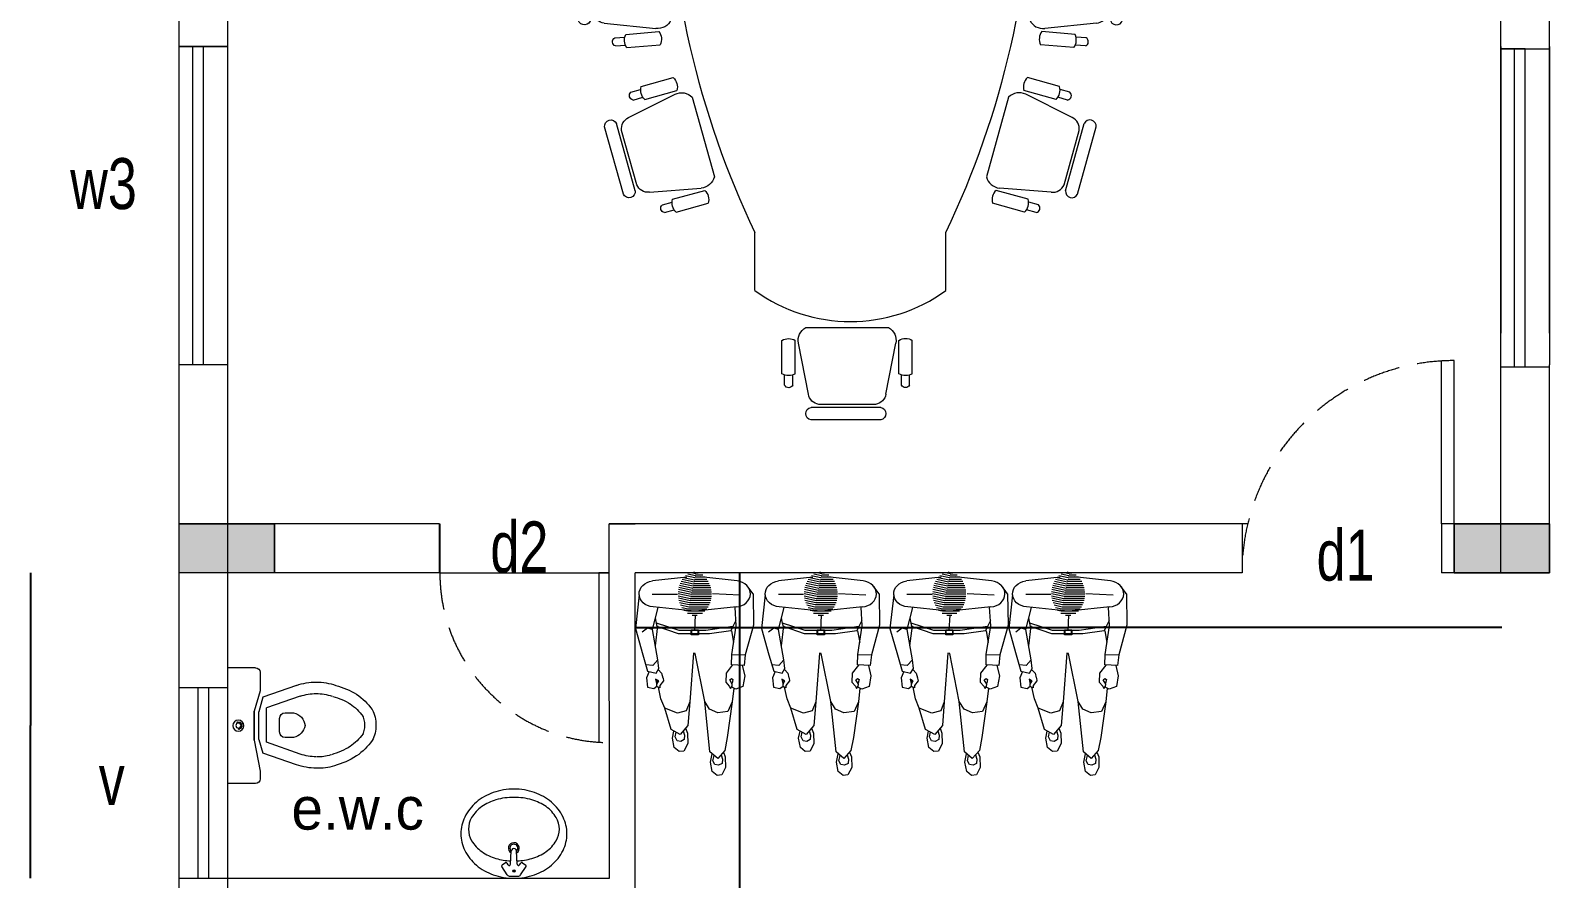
# Model space of a CAD drawing. Header units: metres. Extents: x 191982 to 427160, y -8904 to 80370.
# Drawn here: x 404906 to 412068, y 27530 to 31528 of the extents above; entities that cross this region are included whole.
import ezdxf

# ---------------------------------------------------------------- set-up
doc = ezdxf.new("R2010")
doc.units = ezdxf.units.M
doc.header["$LTSCALE"] = 700
doc.header["$MEASUREMENT"] = 0
doc.header["$PDMODE"] = 32
doc.linetypes.add('DASHED2', pattern=[0.375, 0.25, -0.125])
doc.layers.get('0').update_dxf_attribs({"lineweight": 9})
doc.layers.get('Defpoints').update_dxf_attribs({"lineweight": 9})
for name, color, linetype, lineweight in [('COLUMN', 7, 'Continuous', 9), ('FURNITURE', 7, 'Continuous', 9), ('human', 8, 'Continuous', 9), ('MAIN GATE', 7, 'Continuous', 9), ('MANPLAN', 7, 'Continuous', 9), ('NEW PLANS', 7, 'Continuous', 9), ('PLAN', 7, 'Continuous', 9), ('WORKSTATIONS', 7, 'Continuous', 9)]:
    doc.layers.add(name, color=color, linetype=linetype, lineweight=lineweight)
doc.styles.add('ATTR', font='romans.shx', dxfattribs={"width": 0.8, "height": 1.2})
doc.styles.add('RVR', font='MOD20.TTF')
doc.styles.get("Standard").update_dxf_attribs({"font": 'swisscl.ttf'})
doc.dimstyles.get("Standard").update_dxf_attribs({"dimtxt": 0.23, "dimasz": 0.23, "dimexe": 0.05, "dimexo": 0.05, "dimgap": 0.06, "dimtad": 0, "dimzin": 0, "dimdsep": 46, "dimtxsty": 'Standard', "dimcen": 0, "dimse1": 1, "dimse2": 1, "dimadec": 0, "dimazin": 0, "dimtfac": 1, "dimtofl": 0, "dimtmove": 2, "dimatfit": 0, "dimfxl": 0.18, "dimtolj": 1, "dimtzin": 0, "dimarcsym": 0})

# ---------------------------------------------------------------- blocks, each defined once
blk = doc.blocks.new('*D40')
at = {"layer": 'Defpoints', "color": 0, "transparency": 16777216}
for p in [(408248.2, 28971.7), (408411.4, 28971.7), (408411.4, 25971.7)]:
    blk.add_point(p, dxfattribs=at)
at = {"layer": 'NEW PLANS', "color": 0, "lineweight": -2, "transparency": 16777216}
for p, q in [((408248.2, 28971.5), (408248.2, 27472.2)), ((408248.2, 25971.9), (408248.2, 27471.2))]:
    blk.add_line(p, q, dxfattribs=at)
at = {"layer": 'NEW PLANS', "color": 0, "transparency": 16777216}
for points in [[(408248.2, 28971.5), (408248.3, 28971.5), (408248.2, 28971.7)], [(408248.2, 25971.9), (408248.3, 25971.9), (408248.2, 25971.7)]]:
    blk.add_solid(points, dxfattribs=at)
at = {"layer": 'NEW PLANS', "color": 0, "transparency": 16777216, "insert": (408248.2, 27471.7), "char_height": 0.23, "attachment_point": 5, "rotation": 90}
blk.add_mtext('\\A1;3000.00', dxfattribs=at)
blk = doc.blocks.new('*D41')
at = {"layer": 'Defpoints', "color": 0, "transparency": 16777216}
for p in [(407756.4, 28714.2), (407756.4, 25971.7), (411842.8, 25741.7)]:
    blk.add_point(p, dxfattribs=at)
at = {"layer": 'NEW PLANS', "color": 0, "lineweight": -2, "transparency": 16777216}
for p, q in [((407756.7, 28714.2), (409799.1, 28714.2)), ((411842.5, 28714.2), (409800.1, 28714.2))]:
    blk.add_line(p, q, dxfattribs=at)
at = {"layer": 'NEW PLANS', "color": 0, "transparency": 16777216}
for points in [[(407756.7, 28714.3), (407756.7, 28714.2), (407756.4, 28714.2)], [(411842.5, 28714.3), (411842.5, 28714.2), (411842.8, 28714.2)]]:
    blk.add_solid(points, dxfattribs=at)
at = {"layer": 'NEW PLANS', "color": 0, "transparency": 16777216, "insert": (409799.6, 28714.2), "char_height": 0.23, "attachment_point": 5}
blk.add_mtext('\\A1;4086.34', dxfattribs=at)
blk = doc.blocks.new('EWC')
at = {"layer": 'COLUMN'}
blk.add_line((-0.2727, 0), (0.2727, 0), dxfattribs=at)
at = {"layer": 'PLAN'}
for p, q in [((-0.2727, -0.1316), (-0.2727, 0)), ((0.2727, -0.1316), (0.2727, 0)), ((-0.1643, -0.1532), (-0.0685, -0.1258)), ((-0.0685, -0.1258), (0.0685, -0.1258)), ((0.0685, -0.1258), (-0.0685, -0.1258)), ((0.0685, -0.1258), (0.2143, -0.1532)), ((-0.2512, -0.1532), (-0.1643, -0.1532)), ((-0.1895, -0.3249), (-0.1341, -0.167)), ((-0.1386, -0.3427), (-0.0831, -0.1844)), ((-0.1341, -0.167), (-0.0654, -0.1474)), ((0.0788, -0.1844), (-0.0831, -0.1844)), ((0.0654, -0.1474), (-0.0654, -0.1474)), ((0.0654, -0.1474), (0.1293, -0.1656)), ((0.1343, -0.3427), (0.0788, -0.1844)), ((0.1852, -0.3249), (0.1293, -0.1656)), ((0.2143, -0.1532), (0.2512, -0.1532)), ((-0.0603, -0.2716), (-0.0603, -0.3111)), ((0.0297, -0.2453), (-0.034, -0.2453)), ((0.056, -0.3111), (0.056, -0.2716))]:
    blk.add_line(p, q, dxfattribs=at)
for radius in [0.026, 0.0118]:
    blk.add_circle((0, -0.0508), radius, dxfattribs=at)
for centre, radius, start, end in [((-0.0141, -0.0486), 0.0036, 90.20714, 251.79286), ((-0.0127, -0.0573), 0.0036, 126.20714, 287.79286), ((0, -0.0508), 0.0153, 184.45592, 193.54408), ((0, -0.0508), 0.0153, 220.45592, 229.54408), ((-0.0065, -0.0635), 0.0036, 162.20714, 323.79286), ((0, -0.0508), 0.0153, 256.45592, 265.54408), ((0.0022, -0.0649), 0.0036, 198.20714, 359.79286), ((0, -0.0508), 0.0153, 292.45592, 301.54408), ((0.0101, -0.0609), 0.0036, 234.20714, 35.79286), ((0, -0.0508), 0.0153, 328.45592, 337.54408), ((0.0141, -0.0531), 0.0036, 270.20714, 71.79286), ((-0.2512, -0.1316), 0.0216, 180, 270), ((0.2512, -0.1316), 0.0216, 270, 360), ((-0.034, -0.2716), 0.0263, 90, 180), ((0.0297, -0.2716), 0.0263, 360, 90), ((0.0832, -0.4179), 0.2881, 161.16462, 180), ((0.0832, -0.4179), 0.2342, 161.16462, 180), ((0.0055, -0.2984), 0.067, 190.92396, 265.02141), ((-0.0109, -0.2978), 0.0682, 279.07843, 348.78496), ((-0.0875, -0.4179), 0.2342, 360, 18.83538), ((-0.0875, -0.4179), 0.2881, 360, 18.83538), ((0.0832, -0.4179), 0.2881, 180, 198.83538), ((0.0832, -0.4179), 0.2342, 180, 198.83538), ((-0.0002, -0.3646), 0.000539, 260.70561, 283.41981), ((-0.0193, -0.4324), 0.1664, 341.16462, 3.77544), ((-0.0193, -0.4324), 0.2203, 341.16462, 3.77544), ((0.1598, -0.4175), 0.3076, 194.96262, 211.78382), ((-0.1809, -0.4026), 0.3298, 327.64617, 344.75526), ((0.1598, -0.4175), 0.3615, 194.96262, 211.78382), ((-0.1809, -0.4026), 0.3837, 327.64617, 344.75526), ((0.1069, -0.4322), 0.3092, 214.63594, 233.93892), ((0.1069, -0.4322), 0.2553, 214.63594, 233.93892), ((-0.0022, -0.5371), 0.1085, 243.29881, 270), ((-0.0022, -0.5371), 0.1085, 270, 296.70119), ((-0.1112, -0.4322), 0.2553, 306.06108, 325.36406), ((-0.1112, -0.4322), 0.3092, 306.06108, 325.36406), ((-0.0022, -0.5371), 0.1624, 243.29881, 270), ((-0.0022, -0.5371), 0.1624, 270, 296.70119)]:
    blk.add_arc(centre, radius, start, end, dxfattribs=at)
blk = doc.blocks.new('BASIN')
at = {"layer": 'PLAN'}
for p, q in [((-0.0664, 0.0159), (-0.1279, 0.0123)), ((-0.0732, 0.0397), (-0.062, 0.0562)), ((-0.0629, 0.0267), (-0.0719, 0.0327)), ((-0.0163, 0.0314), (-0.0551, 0.0576)), ((-0.0103, -0.0193), (-0.0103, 0.0193)), ((-0.0664, -0.0159), (-0.1279, -0.0123)), ((-0.0732, -0.0397), (-0.062, -0.0562)), ((-0.0629, -0.0267), (-0.0719, -0.0327)), ((-0.0163, -0.0315), (-0.0551, -0.0576))]:
    blk.add_line(p, q, dxfattribs=at)
blk.add_lwpolyline([(-0.2102, -0.25, 0.114941), (-0.1316, -0.2317, 0.103853), (-0.0616, -0.1768, 0.091249), (-0.0165, -0.0975, 0.083978), (0, 0, 0.083978), (-0.0165, 0.0975, 0.091249), (-0.0616, 0.1768, 0.103853), (-0.1316, 0.2317, 0.114941), (-0.2102, 0.25, 0.114941), (-0.2887, 0.2317, 0.103853), (-0.3588, 0.1768, 0.091249), (-0.4039, 0.0975, 0.083978), (-0.4204, 0, 0.083978), (-0.4039, -0.0975, 0.091249), (-0.3588, -0.1768, 0.103853), (-0.2887, -0.2317, 0.114941)], format="xyb", close=True, dxfattribs=at)
for points in [[(-0.082, 0.015, 0.058321), (-0.0937, 0.085, 0.08231), (-0.1256, 0.1515, 0.106842), (-0.1772, 0.1994, 0.134388), (-0.2316, 0.2143, 0.134388), (-0.286, 0.1994, 0.106842), (-0.3377, 0.1515, 0.08231), (-0.3696, 0.085, 0.070665), (-0.3816, 0)], [(-0.3816, 0, 0.070665), (-0.3696, -0.085, 0.08231), (-0.3377, -0.1515, 0.106842), (-0.286, -0.1994, 0.134388), (-0.2316, -0.2143, 0.134388), (-0.1772, -0.1994, 0.106842), (-0.1256, -0.1515, 0.08231), (-0.0937, -0.085, 0.058296), (-0.082, -0.015)]]:
    blk.add_lwpolyline(points, format="xyb", dxfattribs=at)
for radius in [0.00569, 0.00369]:
    blk.add_circle((-0.0349, 0), radius, dxfattribs=at)
for centre, radius, start, end in [((-0.142, -0.0004), 0.0257, 30.89641, 331.20825), ((-0.142, -0.0004), 0.0188, 42.66127, 320.64746), ((-0.1279, 0), 0.0123, 89.75733, 270.24267), ((-0.0691, 0.0369), 0.005, 145.96273, 235.96273), ((-0.0663, 0.0218), 0.0059, 268.92232, 55.39757), ((-0.0579, 0.0534), 0.005, 55.96273, 145.96273), ((-0.0247, 0.0197), 0.0144, 358.39997, 54.51472), ((-0.0691, -0.0369), 0.005, 123.91807, 214.03727), ((-0.0663, -0.0218), 0.0059, 304.60243, 91.07768), ((-0.0579, -0.0534), 0.005, 214.03727, 304.00089), ((-0.0247, -0.0197), 0.0144, 305.48528, 1.60003)]:
    blk.add_arc(centre, radius, start, end, dxfattribs=at)
blk = doc.blocks.new('*D76')
at = {"layer": 'Defpoints', "color": 0, "transparency": 16777216}
for p in [(404906.4, 28971.7), (405607.8, 28971.7), (405607.8, 27531.7)]:
    blk.add_point(p, dxfattribs=at)
at = {"layer": 'NEW PLANS', "color": 0, "lineweight": -2, "transparency": 16777216}
for p, q in [((404906.4, 28971.5), (404906.4, 28252.2)), ((404906.4, 27531.9), (404906.4, 28251.2))]:
    blk.add_line(p, q, dxfattribs=at)
at = {"layer": 'NEW PLANS', "color": 0, "transparency": 16777216}
for points in [[(404906.4, 28971.5), (404906.5, 28971.5), (404906.4, 28971.7)], [(404906.4, 27531.9), (404906.5, 27531.9), (404906.4, 27531.7)]]:
    blk.add_solid(points, dxfattribs=at)
at = {"layer": 'NEW PLANS', "color": 0, "transparency": 16777216, "insert": (404906.4, 28251.7), "char_height": 0.23, "attachment_point": 5, "rotation": 90}
blk.add_mtext('\\A1;1440.00', dxfattribs=at)
blk = doc.blocks.new('SEATMGR1')
for p, q in [((6.793595, 0), (-6.793595, 0)), ((6.793595, -2.40006), (-6.793595, -2.40006)), ((-7.308135, -5.00001), (-9.242845, -14.93924)), ((5.764665, -3.00001), (-5.250155, -3.00001)), ((7.822665, -5.00001), (9.757355, -14.93924)), ((-11.934425, -6.76349), (-11.933595, -8.72653)), ((-10.352895, -6.76668), (-10.353125, -8.7341)), ((10.857385, -6.76668), (10.857615, -8.7341)), ((12.438915, -6.76349), (12.438095, -8.72653)), ((-12.451585, -8.97596), (-12.451585, -15.48258)), ((-9.859515, -8.97596), (-9.859515, -15.48258)), ((10.364005, -8.97596), (10.364005, -15.48258)), ((12.956065, -8.97596), (12.956065, -15.48258)), ((-7.822645, -18.00002), (8.337155, -18.00002))]:
    blk.add_line(p, q)
for centre, radius, start, end in [((-6.608415, -1.20003), 1.214231, 98.77222, 261.2278), ((6.608435, -1.20003), 1.214228, 278.7714, 81.22861), ((-4.915815, -5.40287), 2.426009, 97.92148, 170.4413), ((5.430295, -5.40291), 2.426048, 9.55945, 82.07821), ((-11.155555, -11.12878), 2.512834, 58.95129, 121.0487), ((-11.144395, -7.13015), 0.870963, 24.66501, 155.1039), ((11.660035, -11.12876), 2.512808, 58.95115, 121.0489), ((11.648885, -7.13015), 0.870964, 24.89611, 155.335), ((-11.155555, -13.32977), 2.512834, 238.9513, 301.0487), ((-6.352795, -15.45813), 2.936266, 169.8215, 239.9611), ((6.867295, -15.45813), 2.936266, 300.0389, 10.17852), ((11.660035, -13.3298), 2.512808, 238.9511, 301.0489)]:
    blk.add_arc(centre, radius, start, end)
at = {"style": 'ATTR', "width": 0.8, "flags": 9}
blk.add_attdef('ESTCODE', (0, 0), '', height=0.7, dxfattribs=at)
blk = doc.blocks.new('OFFICE CHAIR')
at = {"layer": 'WORKSTATIONS', "xscale": 0.8263634879742767, "yscale": 0.8263634879742767, "zscale": 0.8263634879742767, "rotation": 180}
blk.add_blockref('SEATMGR1', (0.21, -2.48), dxfattribs=at)
blk = doc.blocks.new('Seating Man')
at = {"layer": 'MANPLAN'}
for p, q in [((-125.2, 572.5), (-103.1, 575.2)), ((-103.1, 575.2), (-79.7, 555.9)), ((-143.1, 536.7), (-125.2, 572.5)), ((-141.7, 487.8), (-143.1, 536.7)), ((-127.9, 498.1), (-126.5, 518.1)), ((-126.5, 518.1), (-110, 527)), ((-110, 527), (-92.8, 523.6)), ((-92.8, 523.6), (-83.2, 505.7)), ((-83.2, 505.7), (-88.9, 480.8)), ((-79.7, 555.9), (-71.5, 511.9)), ((-71.5, 511.9), (-79.3, 472.4)), ((-151.2, 396), (-139.8, 457.1)), ((-132.5, 465.4), (-141.7, 487.8)), ((-139.8, 457.1), (-105.8, 495.6)), ((-121.7, 477.7), (-127.9, 498.1)), ((-105.8, 495.6), (-69.6, 463.9)), ((-69.6, 463.9), (-44.7, 225.8)), ((35.4, 424), (53.3, 459.8)), ((53.3, 459.8), (75.4, 462.5)), ((75.4, 462.5), (98.8, 443.3)), ((98.8, 443.3), (107, 399.2)), ((-174.7, 227.7), (-151.2, 396)), ((34.7, 339.4), (71, 382.4)), ((36.8, 375.1), (35.4, 424)), ((46, 352.7), (36.8, 375.1)), ((50.6, 385.5), (51.9, 405.4)), ((56.8, 365), (50.6, 385.5)), ((51.9, 405.4), (68.5, 414.4)), ((68.5, 414.4), (85.7, 410.9)), ((71, 382.4), (114, 357.5)), ((85.7, 410.9), (95.3, 393)), ((95.3, 393), (90.3, 371.2)), ((107, 399.2), (100.4, 365.4)), ((25.8, 228.6), (34.7, 339.4)), ((114, 357.5), (143.8, 257.4)), ((-182, 164.1), (-174.7, 227.7)), ((-174.7, 227.7), (-154.3, 273.1)), ((-154.3, 273.1), (-106.9, 279.6)), ((-106.9, 279.6), (-67, 262)), ((-67, 262), (-44.7, 225.8)), ((-44.7, 225.8), (0, 0)), ((8.9, -0.8), (25.8, 228.6)), ((25.8, 228.6), (42.6, 270.3)), ((42.6, 270.3), (84.3, 280.5)), ((84.3, 280.5), (143.8, 257.4)), ((143.8, 257.4), (161.4, 213.8)), ((-233.8, 104.7), (-225.1, 156.2)), ((-225.1, 156.2), (-190.9, 168.7)), ((-190.9, 168.7), (-168.7, 157.3)), ((-173.6, 155.1), (-174.7, 144.8)), ((-174.7, 144.8), (-162.7, 124.8)), ((-166, 164.9), (-173.6, 155.1)), ((-160.6, 153.5), (-166, 164.9)), ((-143.8, 135.1), (-160.6, 153.5)), ((149.6, 128.2), (166.9, 150.1)), ((161.4, 213.8), (173.2, 158.6)), ((166.9, 150.1), (166.9, 161.4)), ((166.9, 161.4), (180.5, 155.3)), ((180.5, 144), (172.2, 128.2)), ((194.8, 165.1), (180.5, 154.1)), ((180.5, 155.3), (180.5, 144)), ((186.5, 120.7), (180.5, 144)), ((224.9, 158.3), (194.8, 165.1)), ((229.5, 115.4), (224.9, 158.3)), ((-221.8, 56.6), (-233.8, 104.7)), ((-177.9, 122.1), (-174.1, 140.5)), ((-170.9, 117.2), (-177.9, 122.1)), ((-174.7, 54.4), (-145.4, 93.4)), ((-162.7, 124.8), (-170.9, 117.2)), ((-145.4, 93.4), (-143.8, 135.1)), ((151.9, 116.2), (149.6, 128.2)), ((158.3, 92.6), (152.9, 114.6)), ((174.3, 75.4), (158.3, 92.6)), ((184.6, 92.2), (171.6, 70.9)), ((172.2, 128.2), (186.5, 120.7)), ((177.5, 138.4), (180.7, 123.8)), ((224.5, 82.9), (184.6, 92.2)), ((217.4, 84.6), (229.5, 115.4)), ((246.8, 6.9), (224.5, 82.9)), ((-274.9, -133.2), (-236, 6.9)), ((-236, 6.9), (-230.4, 57)), ((-171.9, 5), (-236, 6.9)), ((-230.4, 57), (-171, 54.2)), ((-171.9, 5), (-193.3, -130.4)), ((-171, 54.2), (-171.9, 5)), ((0, 0), (8.9, -0.8)), ((171.6, 70.9), (176.2, 30.1)), ((176.2, 30.1), (200.4, 57)), ((176.2, 30.1), (201.3, -113.7)), ((200.4, 57), (233.2, 53.3)), ((282.1, -118.4), (246.8, 6.9)), ((-171, -107.2), (-180.8, -51.2)), ((187.8, -35.9), (176.2, -130.4)), ((-272.7, -280.7), (-274.9, -133.2)), ((-193.3, -130.4), (-187.7, -218.9)), ((-191.7, -155), (-177.5, -127.7)), ((-177.5, -127.7), (-168.2, -107.2)), ((-177.5, -127.7), (-49.4, -108.2)), ((-168.2, -107.2), (-67, -93.3)), ((-67, -93.3), (78.8, -93.3)), ((-49.4, -108.2), (76, -109.1)), ((2.3, -108.6), (-1, -180.6)), ((76, -109.1), (182.7, -142.5)), ((78.8, -93.3), (179, -126.7)), ((201.3, -113.7), (174.7, -217)), ((179, -126.7), (182.7, -142.5)), ((182.7, -142.5), (187.4, -167.6)), ((201.3, -113.7), (224.5, -119.3)), ((224.5, -119.3), (249.6, -100.7)), ((264.2, -276.1), (282.1, -118.4)), ((-194, -219.6), (-16.3, -200.6)), ((32.4, -210.6), (-54.4, -210.6)), ((34.5, -200.6), (-45.8, -200.6)), ((36.7, -190.6), (-33.6, -190.6)), ((14.4, -180.6), (-9.9, -180.6)), ((19.9, -200.6), (198.5, -219.6)), ((32.7, -209.3), (62.4, -215.6)), ((34.8, -199.5), (53, -203.4)), ((-272.7, -280.7), (-243.1, -320.8)), ((-209.7, -275.2), (-81.3, -281.3)), ((17.3, -280.6), (-76.4, -280.6)), ((19.5, -270.6), (-76, -270.6)), ((21.6, -260.6), (-74.8, -260.6)), ((23.8, -250.6), (-72.8, -250.6)), ((25.9, -240.6), (-69.9, -240.6)), ((28.1, -230.6), (-66, -230.6)), ((30.2, -220.6), (-60.9, -220.6)), ((18.1, -277.8), (80.5, -291)), ((20.2, -268), (80.9, -280.9)), ((22.3, -258.2), (80.5, -270.6)), ((24.4, -248.4), (79.2, -260.1)), ((26.4, -238.6), (77, -249.4)), ((28.5, -228.8), (73.6, -238.4)), ((30.6, -219.1), (68.9, -227.2)), ((202.3, -280.1), (83.7, -278.9)), ((-197.3, -342.4), (-27.2, -360.6)), ((15.2, -290.6), (-76, -290.6)), ((13, -300.6), (-74.9, -300.6)), ((10.9, -310.6), (-73, -310.6)), ((8.7, -320.6), (-70.2, -320.6)), ((6.6, -330.6), (-66.5, -330.6)), ((4.5, -340.6), (-61.6, -340.6)), ((2.3, -350.6), (-55.2, -350.6)), ((1.5, -356), (46.2, -365.5)), ((3.6, -346.2), (54.6, -357.1)), ((5.7, -336.4), (61.3, -348.3)), ((7.7, -326.7), (66.8, -339.2)), ((9.8, -316.9), (71.3, -329.9)), ((11.9, -307.1), (74.8, -320.5)), ((14, -297.3), (77.5, -310.8)), ((16, -287.5), (79.4, -301)), ((40.3, -359.2), (201.9, -342.4)), ((0.2, -360.6), (-46.9, -360.6)), ((-2, -370.6), (-35.3, -370.6)), ((-2.7, -380.6), (-14.6, -380.6)), ((-3.7, -380.5), (7, -382.7)), ((-2.7, -375.6), (19.8, -380.4)), ((-0.6, -365.8), (35.4, -373.4))]:
    blk.add_line(p, q, dxfattribs=at)
for points in [[(-15.1, -88.2), (19.4, -88.2), (19.4, -111.5), (-15.1, -111.5)], [(-12.6, -89.8), (16.6, -89.8), (16.6, -109.9), (-12.6, -109.9)]]:
    blk.add_lwpolyline(points, close=True, dxfattribs=at)
blk.add_ellipse((-187.5, -281.1), major_axis=(72.5, 0), ratio=0.852791, start_param=1.661118, end_param=4.57586, dxfattribs=at)
at = {"layer": 'MANPLAN', "extrusion": (0, 0, -1)}
blk.add_ellipse((192, -281.1), major_axis=(-72.5, 0), ratio=0.852791, start_param=1.661118, end_param=4.57586, dxfattribs=at)

msp = doc.modelspace()

# ---------------------------------------------------------------- hatches: boundary and pattern name
at = {"layer": 'NEW PLANS'}
for points in [[(405837.772, 29201.692), (405837.772, 28971.692), (405607.772, 28971.692), (405607.772, 29201.692)], [(405837.772, 28971.692), (405837.772, 29201.692), (405607.772, 29201.692), (405607.772, 28971.692)], [(405837.772, 29201.692), (406057.772, 29201.692), (406057.772, 28971.692), (405837.772, 28971.692)], [(411847.772, 29201.692), (411847.772, 28971.692), (411617.772, 28971.692), (411617.772, 29201.692)], [(411847.772, 29201.692), (411847.772, 28971.692), (411617.772, 28971.692), (411617.772, 29201.692)], [(411847.772, 29201.692), (411847.772, 28971.692), (411617.772, 28971.692), (411617.772, 29201.692)], [(411847.772, 29201.692), (411847.772, 28971.692), (411617.772, 28971.692), (411617.772, 29201.692)], [(411617.772, 29201.692), (411617.772, 28971.692), (411837.772, 28971.692), (411837.772, 29201.692)], [(411617.772, 29201.692), (411617.772, 28971.692), (411837.772, 28971.692), (411837.772, 29201.692)], [(411617.772, 29201.692), (411617.772, 28971.692), (411837.772, 28971.692), (411837.772, 29201.692)], [(411847.772, 29201.692), (411847.772, 28971.692), (411617.772, 28971.692), (411617.772, 29201.692)], [(411847.772, 29201.692), (411847.772, 28971.692), (411617.772, 28971.692), (411617.772, 29201.692)], [(411617.772, 29201.692), (411617.772, 28971.692), (411837.772, 28971.692), (411837.772, 29201.692)], [(411617.772, 29201.692), (411617.772, 28971.692), (411837.772, 28971.692), (411837.772, 29201.692)], [(411847.772, 29201.692), (411847.772, 28971.692), (411617.772, 28971.692), (411617.772, 29201.692)], [(411847.772, 29201.692), (411847.772, 28971.692), (411617.772, 28971.692), (411617.772, 29201.692)], [(411847.772, 28971.692), (411847.772, 29201.692), (411617.772, 29201.692), (411617.772, 28971.692)], [(411837.772, 29201.692), (411837.772, 28971.692), (412067.772, 28971.692), (412067.772, 29201.692)], [(411837.772, 29201.692), (411837.772, 28971.692), (412067.772, 28971.692), (412067.772, 29201.692)], [(411837.772, 29201.692), (411837.772, 28971.692), (412067.772, 28971.692), (412067.772, 29201.692)], [(411837.772, 29201.692), (411837.772, 28971.692), (412067.772, 28971.692), (412067.772, 29201.692)], [(411837.772, 29201.692), (411837.772, 28971.692), (412067.772, 28971.692), (412067.772, 29201.692)], [(411847.772, 29201.692), (412067.772, 29201.692), (412067.772, 28971.692), (411847.772, 28971.692)], [(411847.772, 29201.692), (412067.772, 29201.692), (412067.772, 28971.692), (411847.772, 28971.692)], [(411847.772, 29201.692), (412067.772, 29201.692), (412067.772, 28971.692), (411847.772, 28971.692)], [(411847.772, 29201.692), (412067.772, 29201.692), (412067.772, 28971.692), (411847.772, 28971.692)], [(411847.772, 29201.692), (412067.772, 29201.692), (412067.772, 28971.692), (411847.772, 28971.692)], [(411847.772, 29201.692), (412067.772, 29201.692), (412067.772, 28971.692), (411847.772, 28971.692)], [(411847.772, 29201.692), (412067.772, 29201.692), (412067.772, 28971.692), (411847.772, 28971.692)], [(411847.772, 29201.692), (412067.772, 29201.692), (412067.772, 28971.692), (411847.772, 28971.692)], [(411847.772, 28971.692), (412067.772, 28971.692), (412067.772, 29201.692), (411847.772, 29201.692)]]:
    msp.add_hatch(color=256, dxfattribs=at).paths.add_polyline_path(points)

# ---------------------------------------------------------------- linework, layer by layer
at = {"layer": 'FURNITURE'}
for p, q in [((408321.681, 30302.021), (408321.681, 30575.232)), ((408321.681, 30302.021), (408321.681, 30575.232)), ((409221.681, 30302.021), (409221.681, 30575.232)), ((409221.681, 30302.021), (409221.681, 30575.232))]:
    msp.add_line(p, q, dxfattribs=at)
for centre, radius, start, end in [((412142.541, 32401.713), 4234.973, 155.5031433, 205.549135), ((412142.541, 32401.713), 4234.973, 155.5031433, 205.549135), ((405400.822, 32401.713), 4234.973, 334.450865, 24.4968567), ((405400.822, 32401.713), 4234.973, 334.450865, 24.4968567), ((408771.681, 30921.461), 765.641, 234.0030073, 305.9969927), ((408771.681, 30921.461), 765.641, 234.0030073, 305.9969927)]:
    msp.add_arc(centre, radius, start, end, dxfattribs=at)
at = {"layer": 'MAIN GATE', "linetype": 'DASHED2'}
for centre, radius, start, end in [((411617.772, 28971.692), 1000, 90, 180), ((407636.433, 28971.692), 800, 180, 269.9778267)]:
    msp.add_arc(centre, radius, start, end, dxfattribs=at)
at = {"layer": 'NEW PLANS'}
for p, q in [((405607.772, 22511.692), (405607.772, 39891.692)), ((405837.772, 22511.692), (405837.772, 39891.692)), ((411837.772, 31451.692), (411837.772, 35694.413)), ((411837.772, 31451.692), (411837.772, 35661.692)), ((412067.772, 31451.692), (412067.772, 35661.692)), ((412067.772, 31451.692), (412067.772, 35661.692)), ((405607.772, 22511.692), (405607.772, 34786.118)), ((411837.772, 31451.692), (411837.772, 32431.692)), ((411837.772, 31451.692), (411837.772, 32431.692)), ((412067.772, 31451.692), (412067.772, 32431.692)), ((412067.772, 31451.692), (412067.772, 32431.692)), ((405607.772, 29951.692), (405607.772, 31451.692)), ((405722.772, 31451.692), (405607.772, 31451.692)), ((405607.772, 31451.692), (405837.772, 31451.692)), ((405607.772, 29951.692), (405607.772, 31451.692)), ((405837.772, 31451.692), (405607.772, 31451.692)), ((405607.772, 29951.692), (405607.772, 31451.692)), ((405722.772, 31451.692), (405607.772, 31451.692)), ((405607.772, 31451.692), (405837.772, 31451.692)), ((405607.772, 29951.692), (405607.772, 31451.692)), ((405672.772, 29951.692), (405672.772, 31451.692)), ((405672.772, 29951.692), (405672.772, 31451.692)), ((405672.772, 29951.692), (405672.772, 31451.692)), ((405722.772, 29951.692), (405722.772, 31451.692)), ((405722.772, 29951.692), (405722.772, 31451.692)), ((405722.772, 29951.692), (405722.772, 31451.692)), ((405837.772, 29951.692), (405837.772, 31451.692)), ((405837.772, 29951.692), (405837.772, 31451.692)), ((405837.772, 29951.692), (405837.772, 31451.692)), ((405837.772, 29951.692), (405837.772, 31451.692)), ((405837.772, 29951.692), (405837.772, 31451.692)), ((411837.772, 29951.692), (411837.772, 31451.692)), ((411837.772, 31451.692), (411837.772, 30101.692)), ((411837.772, 29951.692), (411837.772, 31451.692)), ((411837.772, 31451.692), (411837.772, 30101.692)), ((411952.772, 31441.365), (411837.772, 31441.365)), ((411837.772, 31441.365), (412067.772, 31441.365)), ((411952.772, 31441.365), (411837.772, 31441.365)), ((411837.772, 31441.365), (412067.772, 31441.365)), ((411902.772, 29941.365), (411902.772, 31441.365)), ((411902.772, 29941.365), (411902.772, 31441.365)), ((411952.772, 29941.365), (411952.772, 31441.365)), ((411952.772, 29941.365), (411952.772, 31441.365)), ((412067.772, 31451.692), (412067.772, 29951.692)), ((412067.772, 30101.692), (412067.772, 31451.692)), ((412067.772, 31451.692), (412067.772, 29951.692)), ((412067.772, 30101.692), (412067.772, 31451.692)), ((411837.772, 30286.365), (411837.772, 31286.365)), ((411837.772, 30286.365), (411837.772, 31286.365)), ((405837.772, 29951.692), (405607.772, 29951.692)), ((405837.772, 29951.692), (405607.772, 29951.692)), ((405837.772, 29951.692), (405607.772, 29951.692)), ((411557.772, 29201.692), (411557.772, 29971.692)), ((411617.772, 29201.692), (411617.772, 29971.692)), ((411837.772, 29201.692), (411837.772, 29951.692)), ((411837.772, 29201.692), (411837.772, 29951.692)), ((412067.772, 29941.365), (411837.772, 29941.365)), ((412067.772, 29941.365), (411837.772, 29941.365)), ((412067.772, 29201.692), (412067.772, 29951.692)), ((412067.772, 29201.692), (412067.772, 29951.692)), ((406057.772, 29201.692), (405607.772, 29201.692)), ((406057.772, 28971.692), (406057.772, 29201.692)), ((406835.183, 29201.692), (406057.772, 29201.692)), ((406835.272, 28971.692), (406835.183, 29201.692)), ((406836.522, 29202.002), (406836.433, 28971.692)), ((407635.829, 27531.692), (407635.183, 29201.692)), ((410644.581, 29201.692), (407635.183, 29201.692)), ((407636.522, 29201.692), (407756.522, 29201.692)), ((410617.772, 29201.692), (410617.772, 28971.692)), ((411617.772, 29201.692), (411557.772, 29201.692)), ((411557.772, 29201.692), (411557.772, 28971.692)), ((412067.772, 29201.692), (411617.772, 29201.692)), ((411617.772, 28971.692), (411617.772, 29201.692)), ((411617.772, 29201.692), (411617.772, 28971.692)), ((412067.772, 29201.692), (411617.772, 29201.692)), ((412067.772, 29201.692), (411617.772, 29201.692)), ((412067.772, 29201.692), (411617.772, 29201.692)), ((412067.772, 29201.692), (411617.772, 29201.692)), ((411617.772, 29201.692), (412067.772, 29201.692)), ((411617.772, 29201.692), (412067.772, 29201.692)), ((411617.772, 29201.692), (412067.772, 29201.692)), ((411617.772, 29201.692), (412067.772, 29201.692)), ((411617.772, 29201.692), (412067.772, 29201.692)), ((411617.772, 29201.692), (412067.772, 29201.692)), ((411617.772, 29201.692), (412067.772, 29201.692)), ((411617.772, 29201.692), (412067.772, 29201.692)), ((411617.772, 29201.692), (412067.772, 29201.692)), ((411617.772, 29201.692), (412067.772, 29201.692)), ((411617.772, 29201.692), (412067.772, 29201.692)), ((411617.772, 29201.692), (412067.772, 29201.692)), ((411617.772, 29201.692), (412067.772, 29201.692)), ((411617.772, 29201.692), (412067.772, 29201.692)), ((411617.772, 29201.692), (412067.772, 29201.692)), ((411617.772, 29201.692), (412067.772, 29201.692)), ((411617.772, 29201.692), (412067.772, 29201.692)), ((412067.772, 29201.692), (411617.772, 29201.692)), ((412067.772, 29201.692), (411617.772, 29201.692)), ((412067.772, 29201.692), (411617.772, 29201.692)), ((412067.772, 29201.692), (411617.772, 29201.692)), ((411617.772, 29201.692), (412067.772, 29201.692)), ((411617.772, 29201.692), (412067.772, 29201.692)), ((411617.772, 29201.692), (412067.772, 29201.692)), ((411617.772, 29201.692), (412067.772, 29201.692)), ((411617.772, 29201.692), (412067.772, 29201.692)), ((411617.772, 28971.692), (411617.772, 29201.692)), ((411617.772, 29201.692), (412067.772, 29201.692)), ((411617.772, 29201.692), (412067.772, 29201.692)), ((411617.772, 29201.692), (412067.772, 29201.692)), ((411617.772, 29201.692), (412067.772, 29201.692)), ((411617.772, 28971.692), (411617.772, 29201.692)), ((412067.772, 29201.692), (411617.772, 29201.692)), ((411617.772, 29201.692), (412067.772, 29201.692)), ((411617.772, 29201.692), (412067.772, 29201.692)), ((411617.772, 28971.692), (411617.772, 29201.692)), ((411617.772, 29201.692), (412067.772, 29201.692)), ((411617.772, 29201.692), (412067.772, 29201.692)), ((411617.772, 29201.692), (412067.772, 29201.692)), ((411617.772, 29201.692), (412067.772, 29201.692)), ((411617.772, 28971.692), (411617.772, 29201.692)), ((412067.772, 29201.692), (411617.772, 29201.692)), ((411617.772, 29201.692), (412067.772, 29201.692)), ((411617.772, 29201.692), (412067.772, 29201.692)), ((411617.772, 28971.692), (411617.772, 29201.692)), ((412067.772, 29201.692), (411617.772, 29201.692)), ((411837.772, 29201.692), (411617.772, 29201.692)), ((411617.772, 29201.692), (411617.772, 28971.692)), ((411837.772, 28971.692), (411837.772, 29201.692)), ((412067.772, 28971.692), (412067.772, 29201.692)), ((412067.772, 28971.692), (412067.772, 29201.692)), ((412067.772, 28971.692), (412067.772, 29201.692)), ((412067.772, 28971.692), (412067.772, 29201.692)), ((412067.772, 28971.692), (412067.772, 29201.692)), ((412067.772, 28971.692), (412067.772, 29201.692)), ((412067.772, 28971.692), (412067.772, 29201.692)), ((412067.772, 28971.692), (412067.772, 29201.692)), ((412067.772, 28971.692), (412067.772, 29201.692)), ((412067.772, 29201.692), (412067.772, 28971.692)), ((406835.272, 28971.692), (406057.772, 28971.692)), ((406836.433, 28971.692), (407635.272, 28972.001)), ((407586.433, 28971.712), (407586.124, 28173.276)), ((407636.433, 28971.692), (407586.433, 28971.712)), ((407636.433, 28971.692), (407635.272, 28971.692)), ((410617.772, 28971.692), (407756.433, 28971.692)), ((407756.433, 25971.692), (407756.433, 28971.692)), ((411617.772, 28971.692), (411557.772, 28971.692)), ((411617.772, 28971.692), (411557.772, 28971.692)), ((412067.772, 28971.692), (411617.772, 28971.692)), ((412067.772, 28971.692), (411617.772, 28971.692)), ((411837.772, 28971.692), (411617.772, 28971.692)), ((412067.772, 28971.692), (411617.772, 28971.692)), ((412067.772, 28971.692), (411617.772, 28971.692)), ((412067.772, 28971.692), (411617.772, 28971.692)), ((412067.772, 28971.692), (411617.772, 28971.692)), ((411617.772, 28971.692), (412067.772, 28971.692)), ((411617.772, 28971.692), (412067.772, 28971.692)), ((411617.772, 28971.692), (412067.772, 28971.692)), ((411617.772, 28971.692), (412067.772, 28971.692)), ((411617.772, 28971.692), (412067.772, 28971.692)), ((411617.772, 28971.692), (412067.772, 28971.692)), ((411617.772, 28971.692), (412067.772, 28971.692)), ((411617.772, 28971.692), (412067.772, 28971.692)), ((411617.772, 28971.692), (412067.772, 28971.692)), ((411617.772, 28971.692), (412067.772, 28971.692)), ((411617.772, 28971.692), (412067.772, 28971.692)), ((411617.772, 28971.692), (412067.772, 28971.692)), ((411617.772, 28971.692), (412067.772, 28971.692)), ((411617.772, 28971.692), (412067.772, 28971.692)), ((411617.772, 28971.692), (412067.772, 28971.692)), ((411617.772, 28971.692), (412067.772, 28971.692)), ((411617.772, 28971.692), (412067.772, 28971.692)), ((412067.772, 28971.692), (411617.772, 28971.692)), ((412067.772, 28971.692), (411617.772, 28971.692)), ((405607.772, 28431.692), (405835.481, 28431.692)), ((405697.772, 27531.692), (405697.772, 28431.692)), ((405747.772, 27531.692), (405747.772, 28431.692)), ((405607.772, 27531.692), (407635.829, 27531.692))]:
    msp.add_line(p, q, dxfattribs=at)
for points in [[(405607.772, 28971.692), (405607.772, 29201.692), (406057.772, 29201.692), (406057.772, 28971.692)], [(411617.772, 28971.692), (411617.772, 29201.692), (412067.772, 29201.692), (412067.772, 28971.692)], [(411617.772, 28971.692), (411617.772, 29201.692), (412067.772, 29201.692), (412067.772, 28971.692)], [(411617.772, 28971.692), (411617.772, 29201.692), (412067.772, 29201.692), (412067.772, 28971.692)], [(411617.772, 28971.692), (411617.772, 29201.692), (412067.772, 29201.692), (412067.772, 28971.692)], [(412067.772, 28971.692), (412067.772, 29201.692), (411617.772, 29201.692), (411617.772, 28971.692)], [(412067.772, 28971.692), (412067.772, 29201.692), (411617.772, 29201.692), (411617.772, 28971.692)], [(412067.772, 28971.692), (412067.772, 29201.692), (411617.772, 29201.692), (411617.772, 28971.692)], [(411617.772, 28971.692), (411617.772, 29201.692), (412067.772, 29201.692), (412067.772, 28971.692)], [(411617.772, 28971.692), (411617.772, 29201.692), (412067.772, 29201.692), (412067.772, 28971.692)], [(412067.772, 28971.692), (412067.772, 29201.692), (411617.772, 29201.692), (411617.772, 28971.692)], [(412067.772, 28971.692), (412067.772, 29201.692), (411617.772, 29201.692), (411617.772, 28971.692)], [(411617.772, 28971.692), (411617.772, 29201.692), (412067.772, 29201.692), (412067.772, 28971.692)], [(411617.772, 28971.692), (411617.772, 29201.692), (412067.772, 29201.692), (412067.772, 28971.692)], [(411617.772, 29201.692), (411617.772, 28971.692), (412067.772, 28971.692), (412067.772, 29201.692)]]:
    msp.add_lwpolyline(points, close=True, dxfattribs=at)

# ---------------------------------------------------------------- block references
at = {"layer": 'FURNITURE'}
for p, xscale, yscale, zscale, rotation in [((407547.646, 31740.22), -29.24999999968021, 29.2500000000473, 29.25, 274.9916802857076), ((409995.716, 31740.22), 29.2499999996802, 29.2499999996802, 29.2499999996802, 85.00831971429251), ((407728.832, 30928.5), -29.25000000232011, 29.2500000000473, 29.25, 285.5797973349067), ((409814.53, 30928.5), 29.25000000232011, 29.25000000232011, 29.25000000232011, 74.42020266509331), ((408756.42, 29765.351), -29.25000000193189, 29.2500000000473, 29.25, 0.02093377375492978), ((408756.42, 29765.351), -29.25000000193189, 29.2500000000473, 29.25, 0.02093377375492978)]:
    msp.add_blockref('OFFICE CHAIR', p, dxfattribs=dict(at, xscale=xscale, yscale=yscale, zscale=zscale, rotation=rotation))
at = {"layer": 'human', "rotation": 180}
for p in [(408040.267, 28591.241), (408634.627, 28591.241), (409240.267, 28591.241), (409800.401, 28591.241)]:
    msp.add_blockref('Seating Man', p, dxfattribs=at)
at = {"layer": 'NEW PLANS', "yscale": 1000, "zscale": 1000}
for name, p, xscale, rotation in [('EWC', (405835.656, 28251.456), -1000, 90), ('BASIN', (407185.693, 27531.692), 1000, 270)]:
    msp.add_blockref(name, p, dxfattribs=dict(at, xscale=xscale, rotation=rotation))

# ---------------------------------------------------------------- texts
at = {"layer": 'NEW PLANS'}
for s, p in [('w3', (405093.812, 30685.94)), ('w3', (405093.812, 30685.94)), ('d2', (407074.497, 28973.449)), ('d1', (410969.082, 28934.878)), ('v', (405228.353, 27877.106))]:
    msp.add_text(s, height=240, dxfattribs=at).set_placement(p)
at = {"layer": 'NEW PLANS', "style": 'RVR'}
msp.add_text('e.w.c', height=200, dxfattribs=at).set_placement((406136.966, 27761.076))

# ---------------------------------------------------------------- dimensions: what is measured, and where the dimension line sits
at = {"layer": 'NEW PLANS'}
for base, p1, p2, picture, middle in [((404906.426, 28971.692), (405607.772, 27531.692), (405607.772, 28971.692), '*D76', (404906.426, 28251.692)), ((408248.212, 28971.692), (408411.439, 25971.692), (408411.439, 28971.692), '*D40', (408248.212, 27471.692))]:
    dim = msp.add_linear_dim(base=base, p1=p1, p2=p2, angle=90, dimstyle='Standard', dxfattribs=at)
    dim.commit()
    dim.dimension.update_dxf_attribs({"geometry": picture, "text_midpoint": middle})
dim = msp.add_linear_dim(base=(407756.433, 28714.249), p1=(411842.772, 25741.692), p2=(407756.433, 25971.692), dimstyle='Standard', dxfattribs=at)
dim.commit()
dim.dimension.update_dxf_attribs({"geometry": '*D41', "text_midpoint": (409799.602, 28714.249)})

doc.saveas('drawing.dxf')
